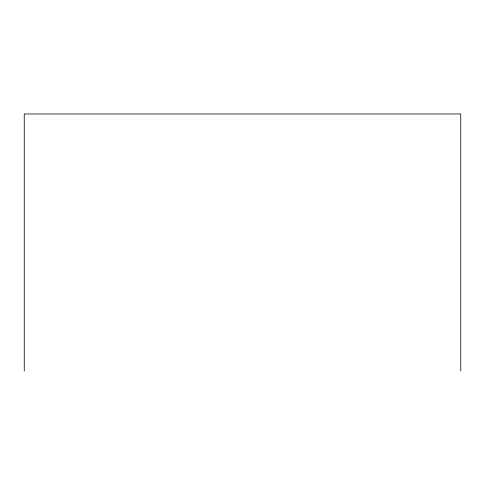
<?xml version="1.0" encoding="UTF-8"?>
<svg xmlns="http://www.w3.org/2000/svg" width="485" height="485" viewBox="0 0 485 485"><rect width="100%" height="100%" fill="white"/><g stroke="black" fill="none" stroke-linecap="round" stroke-linejoin="round"><path stroke-width="0.73" d="M460.75 371.025L460.75 113.975L24.25 113.975L24.25 371.025"/></g></svg>
